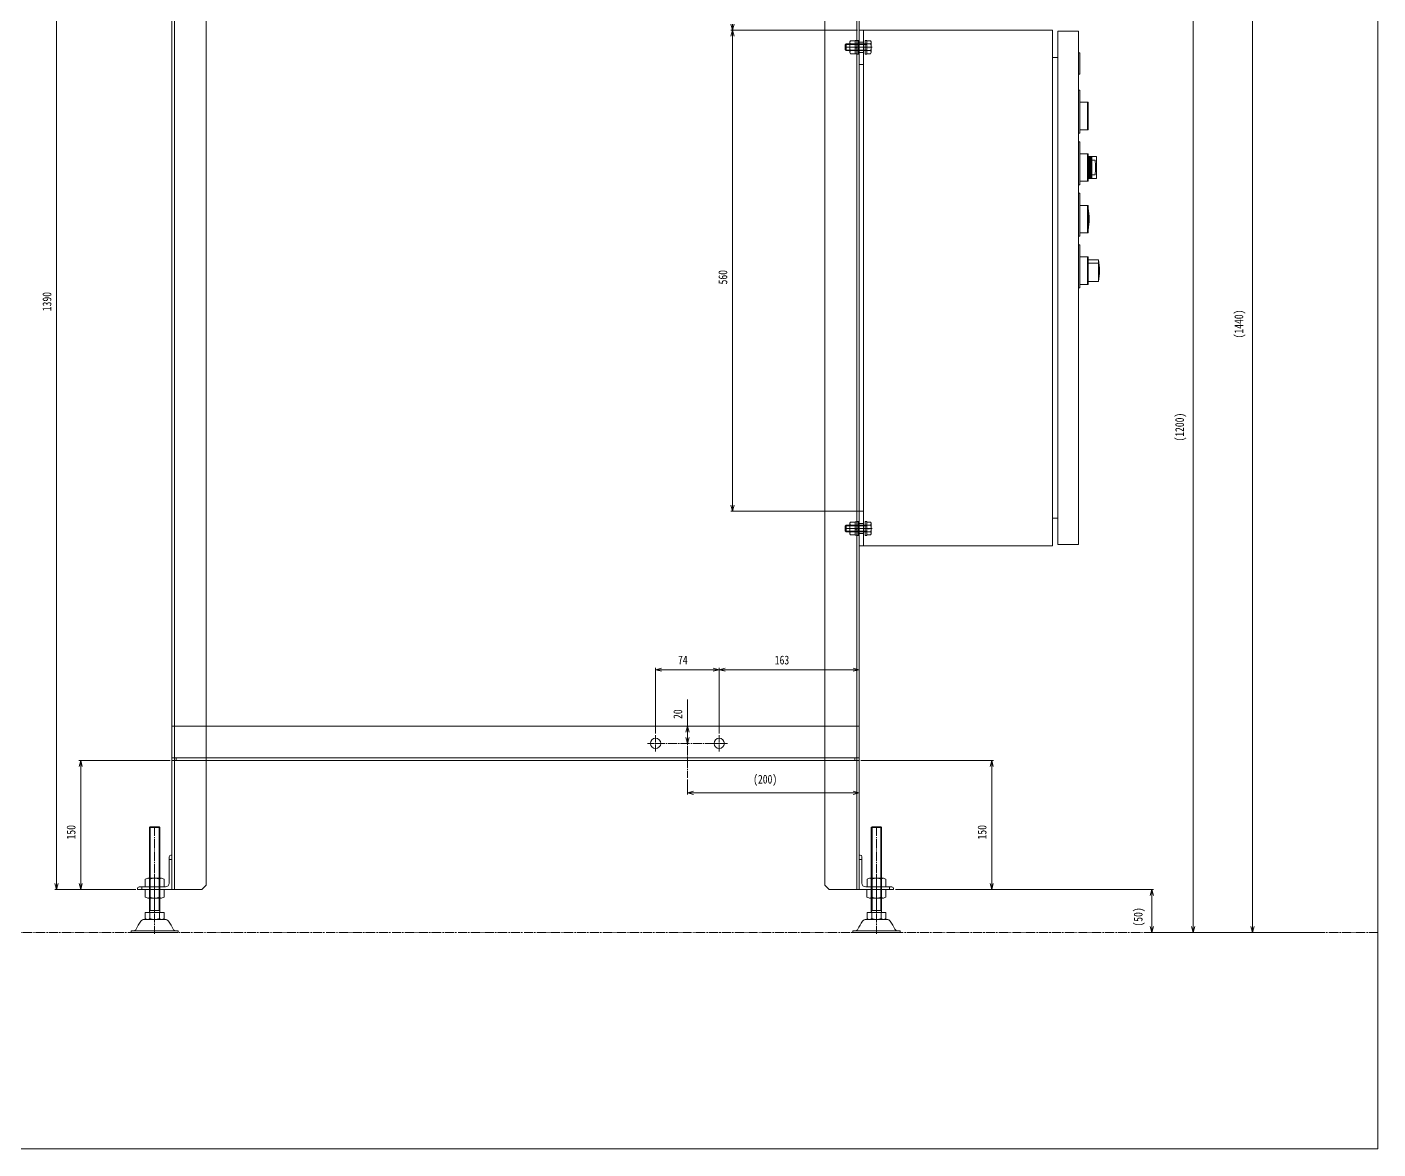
# Model space of a CAD drawing. Units: millimetres at full size. Extents: x -5218 to 5218, y -4308 to 3712.
# Drawn here: x -4381 to -2809, y -3712 to -2407 of the extents above; entities that cross this region are included whole.
import ezdxf
from ezdxf.enums import TextEntityAlignment as Align

# ---------------------------------------------------------------- set-up
doc = ezdxf.new("R2010")
doc.units = ezdxf.units.MM
doc.header["$LTSCALE"] = 1.2
doc.linetypes.add('CHAIN2', pattern=[12, 9, -1, 1, -1])
doc.linetypes.add('DOUBLE_CHAIN2', pattern=[12.8, 9, -1, 0.6, -0.6, 0.6, -1])
for name, color, linetype, lineweight in [('0-0_Defpoints', 3, 'Continuous', 9), ('0-1_01_外形線', 134, 'Continuous', 9), ('0-2_03_かくれ線', 5, 'Continuous', 9), ('0-3_04_中心線', 4, 'CHAIN2', 9), ('0-4_02_細線', 6, 'Continuous', 9), ('0-6_05_仮想線', 7, 'DOUBLE_CHAIN2', 9), ('0-C_07_寸法線', 3, 'Continuous', 9)]:
    doc.layers.add(name, color=color, linetype=linetype, lineweight=lineweight)
doc.styles.add('ＭＳ ゴシック', font='')
doc.styles.get('ＭＳ ゴシック').set_extended_font_data('MS Gothic')

# ---------------------------------------------------------------- blocks, each defined once
blk = doc.blocks.new('U205')
at = {"layer": '0-3_04_中心線'}
for p, q in [((-9.5, 0), (-1.2, 0)), ((0, 1.2), (0, 9.5)), ((1.2, 0), (9.5, 0)), ((0, -9.5), (0, -1.2))]:
    blk.add_line(p, q, dxfattribs=at)
at = {"layer": '0-3_04_中心線', "linetype": 'Continuous'}
for p, q in [((-0.6, 0), (0.6, 0)), ((0, -0.6), (0, 0.6))]:
    blk.add_line(p, q, dxfattribs=at)
blk = doc.blocks.new('U206')
at = {"layer": '0-3_04_中心線'}
for p, q in [((-9.5, 0), (-1.2, 0)), ((0, 1.2), (0, 9.5)), ((1.2, 0), (9.5, 0)), ((0, -9.5), (0, -1.2))]:
    blk.add_line(p, q, dxfattribs=at)
at = {"layer": '0-3_04_中心線', "linetype": 'Continuous'}
for p, q in [((-0.6, 0), (0.6, 0)), ((0, -0.6), (0, 0.6))]:
    blk.add_line(p, q, dxfattribs=at)
blk = doc.blocks.new('_Open30')
at = {"layer": '0-C_07_寸法線'}
blk.add_line((0, 0), (-1, 0), dxfattribs=at)
blk.add_lwpolyline([(-1, 0.2679), (0, 0), (-1, -0.2679)], dxfattribs=at)

msp = doc.modelspace()

# ---------------------------------------------------------------- linework, layer by layer
at = {"layer": '0-0_Defpoints'}
msp.add_lwpolyline([(-2808.917, -352.378), (-2808.917, -3712.287), (-5168.518, -3712.287), (-5168.518, -352.378)], close=True, dxfattribs=at)
at = {"layer": '0-1_01_外形線'}
for p, q in [((-3407.584, -2410.308), (-3407.584, -3010.307)), ((-3407.584, -2410.308), (-3187.584, -2410.308)), ((-3187.584, -2410.308), (-3187.584, -3010.307)), ((-3181.584, -2411.808), (-3181.584, -3008.807)), ((-3181.584, -2411.808), (-3157.584, -2411.808)), ((-3157.584, -2411.808), (-3157.584, -3008.807)), ((-3187.584, -2442.308), (-3181.584, -2442.308)), ((-3157.584, -2461.808), (-3156.084, -2461.808)), ((-3156.084, -2494.308), (-3146.084, -2494.308)), ((-3147.084, -2494.308), (-3147.084, -2526.307)), ((-3146.084, -2494.308), (-3146.084, -2526.307)), ((-3157.584, -2530.307), (-3156.084, -2530.307)), ((-3156.084, -2526.307), (-3146.084, -2526.307)), ((-3156.084, -2554.307), (-3146.084, -2554.307)), ((-3147.084, -2554.307), (-3147.084, -2586.307)), ((-3146.084, -2554.307), (-3146.084, -2586.307)), ((-3146.084, -2557.62), (-3136.578, -2557.62)), ((-3145.084, -2557.62), (-3145.084, -2582.995)), ((-3144.084, -2557.62), (-3144.084, -2582.995)), ((-3143.084, -2557.62), (-3143.084, -2582.995)), ((-3142.084, -2557.62), (-3142.084, -2582.995)), ((-3141.584, -2561.635), (-3138.122, -2561.635)), ((-3136.578, -2557.62), (-3136.578, -2582.995)), ((-3157.584, -2590.307), (-3156.084, -2590.307)), ((-3156.084, -2586.307), (-3146.084, -2586.307)), ((-3146.084, -2582.995), (-3136.578, -2582.995)), ((-3141.584, -2578.98), (-3138.122, -2578.98)), ((-3156.084, -2614.307), (-3146.084, -2614.307)), ((-3147.084, -2614.307), (-3147.084, -2646.307)), ((-3146.084, -2614.307), (-3146.084, -2646.307)), ((-3157.584, -2650.307), (-3156.084, -2650.307)), ((-3156.084, -2646.307), (-3146.084, -2646.307)), ((-3156.084, -2674.307), (-3146.084, -2674.307)), ((-3147.084, -2674.307), (-3147.084, -2706.307)), ((-3146.084, -2674.307), (-3146.084, -2706.307)), ((-3146.084, -2677.619), (-3134.084, -2677.619)), ((-3146.084, -2681.634), (-3134.084, -2681.634)), ((-3134.084, -2677.619), (-3134.084, -2702.995)), ((-3146.084, -2702.995), (-3134.084, -2702.995)), ((-3157.584, -2710.307), (-3156.084, -2710.307)), ((-3156.084, -2706.307), (-3146.084, -2706.307)), ((-3187.584, -2978.307), (-3181.584, -2978.307)), ((-3407.584, -3010.307), (-3187.584, -3010.307)), ((-3181.584, -3008.807), (-3157.584, -3008.807)), ((-4212.583, -3257.311), (-3412.584, -3257.311)), ((-4207.583, -3257.311), (-4207.583, -3260.311)), ((-3417.584, -3257.311), (-3417.584, -3260.311)), ((-4237.636, -3337.312), (-4238.583, -3338.259)), ((-4226.583, -3338.259), (-4238.583, -3338.259)), ((-4238.583, -3338.259), (-4238.583, -3397.311)), ((-4227.53, -3337.312), (-4237.636, -3337.312)), ((-4226.583, -3338.259), (-4227.53, -3337.312)), ((-4226.583, -3338.259), (-4226.583, -3397.311)), ((-3397.637, -3337.312), (-3398.584, -3338.259)), ((-3386.584, -3338.259), (-3398.584, -3338.259)), ((-3398.584, -3338.259), (-3398.584, -3397.311)), ((-3387.531, -3337.312), (-3397.637, -3337.312)), ((-3386.584, -3338.259), (-3387.531, -3337.312)), ((-3386.584, -3338.259), (-3386.584, -3397.311)), ((-4215.583, -3372.311), (-4215.583, -3402.811)), ((-4212.583, -3375.311), (-4215.583, -3375.311)), ((-4212.583, -3370.311), (-4213.583, -3370.311)), ((-3412.584, -3370.311), (-3411.584, -3370.311)), ((-3412.584, -3375.311), (-3409.584, -3375.311)), ((-3409.584, -3372.311), (-3409.584, -3402.811)), ((-4220.083, -3407.311), (-4250.583, -3407.311)), ((-4247.583, -3410.311), (-4247.583, -3407.311)), ((-4243.584, -3410.311), (-4243.584, -3419.211)), ((-4243.584, -3410.311), (-4221.584, -3410.311)), ((-4243.583, -3398.411), (-4242.526, -3397.801)), ((-4243.583, -3407.311), (-4243.583, -3398.411)), ((-4243.583, -3407.311), (-4221.583, -3407.311)), ((-4240.698, -3397.311), (-4224.468, -3397.311)), ((-4238.084, -3410.311), (-4238.084, -3419.211)), ((-4238.083, -3407.311), (-4238.083, -3398.411)), ((-4227.084, -3410.311), (-4227.084, -3419.211)), ((-4227.083, -3407.311), (-4227.083, -3398.411)), ((-3405.084, -3407.311), (-3374.584, -3407.311)), ((-3403.585, -3410.311), (-3403.585, -3419.211)), ((-3403.585, -3410.311), (-3381.585, -3410.311)), ((-3403.584, -3398.411), (-3402.527, -3397.801)), ((-3403.584, -3407.311), (-3403.584, -3398.411)), ((-3403.584, -3407.311), (-3381.584, -3407.311)), ((-3400.698, -3397.311), (-3384.469, -3397.311)), ((-3398.085, -3410.311), (-3398.085, -3419.211)), ((-3398.084, -3407.311), (-3398.084, -3398.411)), ((-3387.085, -3410.311), (-3387.085, -3419.211)), ((-3387.084, -3407.311), (-3387.084, -3398.411)), ((-3377.584, -3410.311), (-3377.584, -3407.311)), ((-4243.584, -3419.211), (-4242.527, -3419.82)), ((-4240.698, -3420.311), (-4224.469, -3420.311)), ((-4238.583, -3420.311), (-4238.583, -3434.812)), ((-4226.583, -3420.311), (-4226.583, -3434.812)), ((-3403.585, -3419.211), (-3402.528, -3419.82)), ((-3400.699, -3420.311), (-3384.47, -3420.311)), ((-3398.584, -3420.311), (-3398.584, -3434.812)), ((-3386.584, -3420.311), (-3386.584, -3434.812)), ((-4221.583, -3437.312), (-4243.583, -3437.312)), ((-4243.583, -3437.312), (-4243.583, -3444.212)), ((-4238.583, -3434.812), (-4238.583, -3436.812)), ((-4238.083, -3437.312), (-4238.083, -3444.212)), ((-4237.636, -3434.812), (-4232.583, -3434.812)), ((-4227.53, -3434.812), (-4232.583, -3434.812)), ((-4227.083, -3437.312), (-4227.083, -3444.212)), ((-4226.583, -3436.812), (-4226.583, -3434.812)), ((-4221.583, -3444.212), (-4221.583, -3437.312)), ((-3381.584, -3437.312), (-3403.584, -3437.312)), ((-3403.584, -3437.312), (-3403.584, -3444.212)), ((-3398.584, -3434.812), (-3398.584, -3436.812)), ((-3398.084, -3437.312), (-3398.084, -3444.212)), ((-3397.637, -3434.812), (-3392.584, -3434.812)), ((-3387.531, -3434.812), (-3392.584, -3434.812)), ((-3387.084, -3437.312), (-3387.084, -3444.212)), ((-3386.584, -3436.812), (-3386.584, -3434.812)), ((-3381.584, -3444.212), (-3381.584, -3437.312)), ((-4260.083, -3458.31), (-4260.083, -3460.31)), ((-4260.083, -3458.31), (-4205.083, -3458.31)), ((-4244.658, -3445.312), (-4232.583, -3445.312)), ((-4243.583, -3444.212), (-4242.526, -3444.822)), ((-4224.468, -3445.312), (-4240.363, -3445.297)), ((-4220.508, -3445.312), (-4232.583, -3445.312)), ((-4222.639, -3444.822), (-4221.583, -3444.212)), ((-4205.083, -3458.31), (-4205.083, -3460.31)), ((-3420.084, -3458.31), (-3420.084, -3460.31)), ((-3420.084, -3458.31), (-3365.084, -3458.31)), ((-3404.659, -3445.312), (-3392.584, -3445.312)), ((-3403.584, -3444.212), (-3402.527, -3444.822)), ((-3384.469, -3445.312), (-3400.364, -3445.297)), ((-3380.509, -3445.312), (-3392.584, -3445.312)), ((-3382.64, -3444.822), (-3381.584, -3444.212)), ((-3365.084, -3458.31), (-3365.084, -3460.31)), ((-4260.083, -3460.31), (-4205.083, -3460.31)), ((-3420.084, -3460.31), (-3365.084, -3460.31))]:
    msp.add_line(p, q, dxfattribs=at)
for points in [[(-4172.583, -3220.311), (-4172.583, -2060.312), (-4212.583, -2060.312), (-4212.583, -3220.311)], [(-3452.584, -3220.311), (-3452.584, -2060.312), (-3412.584, -2060.312), (-3412.584, -3220.311)], [(-3157.584, -2436.808), (-3156.084, -2436.808), (-3156.084, -2461.808)], [(-3157.584, -2480.308), (-3156.084, -2480.308), (-3156.084, -2530.307)], [(-3157.584, -2540.307), (-3156.084, -2540.307), (-3156.084, -2590.307)], [(-3157.584, -2600.307), (-3156.084, -2600.307), (-3156.084, -2650.307)], [(-3157.584, -2660.307), (-3156.084, -2660.307), (-3156.084, -2710.307)], [(-4172.583, -3260.311), (-4172.583, -3405.311), (-4177.583, -3410.311), (-4212.583, -3410.311), (-4212.583, -3260.311)], [(-3452.584, -3260.311), (-3452.584, -3405.311), (-3447.584, -3410.311), (-3412.584, -3410.311), (-3412.584, -3260.311)], [(-4252.583, -3409.311), (-4252.583, -3410.311), (-4212.583, -3410.311), (-4212.583, -3370.311)], [(-3372.584, -3409.311), (-3372.584, -3410.311), (-3412.584, -3410.311), (-3412.584, -3370.311)], [(-4222.64, -3419.82), (-4221.584, -3419.211), (-4221.584, -3410.311)], [(-4222.639, -3397.801), (-4221.583, -3398.411), (-4221.583, -3407.311)], [(-3382.641, -3419.82), (-3381.585, -3419.211), (-3381.585, -3410.311)], [(-3382.64, -3397.801), (-3381.584, -3398.411), (-3381.584, -3407.311)]]:
    msp.add_lwpolyline(points, dxfattribs=at)
for points in [[(-3407.584, -2450.308), (-3407.584, -2410.308), (-3412.584, -2410.308), (-3412.584, -2450.308)], [(-3407.584, -3010.307), (-3407.584, -2970.307), (-3412.584, -2970.307), (-3412.584, -3010.307)], [(-4212.583, -3260.311), (-3412.584, -3260.311), (-3412.584, -3220.311), (-4212.583, -3220.311)]]:
    msp.add_lwpolyline(points, close=True, dxfattribs=at)
for centre in [(-3649.584, -3240.311), (-3575.584, -3240.311)]:
    msp.add_circle(centre, 6, dxfattribs=at)
for centre, radius, start, end in [((-3218.649, -2570.307), 80.992, 353.85278, 6.14722), ((-3226.076, -2630.307), 80.992, 350.98711, 9.01289), ((-3214.076, -2690.307), 80.992, 350.98711, 9.01289), ((-4213.583, -3372.311), 2, 90, 180), ((-3411.584, -3372.311), 2, 0, 90), ((-4250.583, -3409.311), 2, 90, 180), ((-4240.698, -3400.968), 3.658, 44.36719, 120), ((-4232.583, -3411.611), 14.3, 67.38013, 112.61986), ((-4224.468, -3400.968), 3.658, 60, 135.63282), ((-4220.083, -3402.811), 4.5, 270, 0), ((-3405.084, -3402.811), 4.5, 180, 270), ((-3400.698, -3400.968), 3.658, 44.36719, 120), ((-3392.584, -3411.611), 14.3, 67.38013, 112.61986), ((-3384.469, -3400.968), 3.658, 60, 135.63282), ((-3374.584, -3409.311), 2, 0, 90), ((-4240.698, -3416.653), 3.658, 240, 315.63281), ((-4232.584, -3406.011), 14.3, 247.38014, 292.61987), ((-4224.469, -3416.653), 3.658, 224.36718, 300), ((-3400.699, -3416.653), 3.658, 240, 315.63281), ((-3392.585, -3406.011), 14.3, 247.38014, 292.61987), ((-3384.47, -3416.653), 3.658, 224.36718, 300), ((-4239.083, -3436.812), 0.5, 270, 0), ((-4226.083, -3436.812), 0.5, 180, 270), ((-3399.084, -3436.812), 0.5, 270, 0), ((-3386.084, -3436.812), 0.5, 180, 270), ((-4256.855, -3455.312), 3, 270, 335.56093), ((-4208.604, -3477.239), 50, 143.2455, 155.56093), ((-4244.658, -3450.312), 5, 90, 143.2455), ((-4240.698, -3441.654), 3.658, 240, 315.63281), ((-4232.583, -3431.012), 14.3, 247.38014, 292.61987), ((-4224.468, -3441.654), 3.658, 224.36718, 300), ((-4220.508, -3450.312), 5, 36.7545, 90), ((-4256.562, -3477.239), 50, 24.43907, 36.7545), ((-4208.311, -3455.312), 3, 204.43907, 270), ((-3416.856, -3455.312), 3, 270, 335.56093), ((-3368.605, -3477.239), 50, 143.2455, 155.56093), ((-3404.659, -3450.312), 5, 90, 143.2455), ((-3400.698, -3441.654), 3.658, 240, 315.63281), ((-3392.584, -3431.012), 14.3, 247.38014, 292.61987), ((-3384.469, -3441.654), 3.658, 224.36718, 300), ((-3380.509, -3450.312), 5, 36.7545, 90), ((-3416.563, -3477.239), 50, 24.43907, 36.7545), ((-3368.312, -3455.312), 3, 204.43907, 270)]:
    msp.add_arc(centre, radius, start, end, dxfattribs=at)
at = {"layer": '0-2_03_かくれ線'}
for p, q in [((-4209.583, -2060.312), (-4209.583, -3410.311)), ((-3415.584, -2060.312), (-3415.584, -3410.311)), ((-3428.663, -2427.208), (-3428.963, -2427.508)), ((-3428.963, -2433.108), (-3428.963, -2427.508)), ((-3398.663, -2430.308), (-3428.963, -2430.308)), ((-3428.663, -2433.408), (-3428.963, -2433.108)), ((-3427.763, -2426.308), (-3428.663, -2427.208)), ((-3427.763, -2434.308), (-3428.663, -2433.408)), ((-3423.663, -2427.058), (-3428.513, -2427.058)), ((-3423.663, -2433.558), (-3428.513, -2433.558)), ((-3427.763, -2434.308), (-3427.763, -2426.308)), ((-3423.663, -2426.308), (-3427.763, -2426.308)), ((-3423.663, -2434.308), (-3427.763, -2434.308)), ((-3423.663, -2424.058), (-3423.663, -2436.558)), ((-3403.963, -2426.308), (-3423.663, -2426.308)), ((-3403.963, -2427.058), (-3423.663, -2427.058)), ((-3403.963, -2433.558), (-3423.663, -2433.558)), ((-3403.963, -2434.308), (-3423.663, -2434.308)), ((-3417.163, -2426.555), (-3422.938, -2426.555)), ((-3417.163, -2434.06), (-3422.938, -2434.06)), ((-3417.163, -2422.608), (-3417.163, -2430.636)), ((-3415.163, -2422.608), (-3417.163, -2422.608)), ((-3417.163, -2422.802), (-3417.163, -2437.813)), ((-3415.163, -2429.908), (-3417.163, -2430.636)), ((-3415.163, -2430.708), (-3417.163, -2431.436)), ((-3417.163, -2431.436), (-3417.163, -2438.008)), ((-3415.163, -2438.308), (-3415.163, -2422.308)), ((-3415.163, -2422.308), (-3413.563, -2422.308)), ((-3415.163, -2422.608), (-3415.163, -2429.908)), ((-3415.163, -2430.708), (-3415.163, -2438.008)), ((-3413.563, -2422.308), (-3413.563, -2438.308)), ((-3412.584, -2424.308), (-3407.584, -2424.308)), ((-3412.584, -2436.308), (-3407.584, -2436.308)), ((-3405.563, -2438.308), (-3405.563, -2422.308)), ((-3405.563, -2422.308), (-3403.963, -2422.308)), ((-3403.963, -2422.308), (-3403.963, -2438.308)), ((-3403.963, -2422.802), (-3403.963, -2437.813)), ((-3403.963, -2422.802), (-3399.359, -2422.802)), ((-3403.963, -2426.555), (-3399.359, -2426.555)), ((-3403.963, -2434.06), (-3399.359, -2434.06)), ((-3399.359, -2422.802), (-3398.663, -2424.008)), ((-3399.359, -2437.813), (-3398.663, -2436.608)), ((-3398.663, -2436.608), (-3398.663, -2424.008)), ((-3417.163, -2438.008), (-3415.163, -2438.008)), ((-3415.163, -2438.308), (-3413.563, -2438.308)), ((-3405.563, -2438.308), (-3403.963, -2438.308)), ((-3403.963, -2437.813), (-3399.359, -2437.813)), ((-3428.663, -2987.207), (-3428.963, -2987.507)), ((-3427.763, -2986.307), (-3428.663, -2987.207)), ((-3423.663, -2987.057), (-3428.513, -2987.057)), ((-3427.763, -2994.307), (-3427.763, -2986.307)), ((-3423.663, -2986.307), (-3427.763, -2986.307)), ((-3423.663, -2984.057), (-3423.663, -2996.557)), ((-3403.963, -2986.307), (-3423.663, -2986.307)), ((-3403.963, -2987.057), (-3423.663, -2987.057)), ((-3417.163, -2986.554), (-3422.938, -2986.554)), ((-3417.163, -2982.607), (-3417.163, -2990.635)), ((-3415.163, -2982.607), (-3417.163, -2982.607)), ((-3417.163, -2982.801), (-3417.163, -2997.813)), ((-3415.163, -2998.307), (-3415.163, -2982.307)), ((-3415.163, -2982.307), (-3413.563, -2982.307)), ((-3415.163, -2982.607), (-3415.163, -2989.907)), ((-3413.563, -2982.307), (-3413.563, -2998.307)), ((-3412.584, -2984.307), (-3407.584, -2984.307)), ((-3405.563, -2998.307), (-3405.563, -2982.307)), ((-3405.563, -2982.307), (-3403.963, -2982.307)), ((-3403.963, -2982.307), (-3403.963, -2998.307)), ((-3403.963, -2982.801), (-3403.963, -2997.813)), ((-3403.963, -2982.801), (-3399.359, -2982.801)), ((-3403.963, -2986.554), (-3399.359, -2986.554)), ((-3399.359, -2982.801), (-3398.663, -2984.007)), ((-3398.663, -2996.607), (-3398.663, -2984.007)), ((-3428.963, -2993.107), (-3428.963, -2987.507)), ((-3398.663, -2990.307), (-3428.963, -2990.307)), ((-3428.663, -2993.407), (-3428.963, -2993.107)), ((-3427.763, -2994.307), (-3428.663, -2993.407)), ((-3423.663, -2993.557), (-3428.513, -2993.557)), ((-3423.663, -2994.307), (-3427.763, -2994.307)), ((-3403.963, -2993.557), (-3423.663, -2993.557)), ((-3403.963, -2994.307), (-3423.663, -2994.307)), ((-3417.163, -2994.06), (-3422.938, -2994.06)), ((-3415.163, -2989.907), (-3417.163, -2990.635)), ((-3415.163, -2990.707), (-3417.163, -2991.435)), ((-3417.163, -2991.435), (-3417.163, -2998.007)), ((-3417.163, -2998.007), (-3415.163, -2998.007)), ((-3415.163, -2990.707), (-3415.163, -2998.007)), ((-3415.163, -2998.307), (-3413.563, -2998.307)), ((-3412.584, -2996.307), (-3407.584, -2996.307)), ((-3405.563, -2998.307), (-3403.963, -2998.307)), ((-3403.963, -2994.06), (-3399.359, -2994.06)), ((-3403.963, -2997.813), (-3399.359, -2997.813)), ((-3399.359, -2997.813), (-3398.663, -2996.607)), ((-4212.583, -3220.311), (-4212.583, -3260.311)), ((-4172.583, -3220.311), (-4172.583, -3260.311)), ((-3452.584, -3220.311), (-3452.584, -3260.311)), ((-3412.584, -3220.311), (-3412.584, -3260.311)), ((-4238.583, -3420.311), (-4238.583, -3397.311)), ((-4238.583, -3407.311), (-4238.583, -3410.311)), ((-4237.636, -3420.311), (-4237.636, -3397.311)), ((-4227.53, -3420.311), (-4227.53, -3397.311)), ((-4226.583, -3420.311), (-4226.583, -3397.311)), ((-4226.583, -3407.311), (-4226.583, -3410.311)), ((-3398.584, -3420.311), (-3398.584, -3397.311)), ((-3398.584, -3407.311), (-3398.584, -3410.311)), ((-3397.637, -3420.311), (-3397.637, -3397.311)), ((-3387.531, -3420.311), (-3387.531, -3397.311)), ((-3386.584, -3420.311), (-3386.584, -3397.311)), ((-3386.584, -3407.311), (-3386.584, -3410.311))]:
    msp.add_line(p, q, dxfattribs=at)
for points in [[(-3417.163, -2422.802), (-3422.938, -2422.802), (-3423.663, -2424.058)], [(-3417.163, -2437.813), (-3422.938, -2437.813), (-3423.663, -2436.558)], [(-3417.163, -2982.801), (-3422.938, -2982.801), (-3423.663, -2984.057)], [(-3417.163, -2997.813), (-3422.938, -2997.813), (-3423.663, -2996.557)]]:
    msp.add_lwpolyline(points, dxfattribs=at)
for centre, radius, start, end in [((-3413.587, -2430.308), 10.076, 158.13461, 201.86539), ((-3419.688, -2424.678), 3.753, 150.00001, 209.99999), ((-3419.688, -2435.937), 3.753, 150.00001, 209.99999), ((-3402.609, -2424.678), 3.753, 330.00001, 29.99999), ((-3409.128, -2430.308), 10.465, 338.98558, 21.01442), ((-3402.609, -2435.937), 3.753, 330.00001, 29.99999), ((-3413.587, -2990.307), 10.076, 158.13461, 201.86539), ((-3419.688, -2984.678), 3.753, 150.00001, 209.99999), ((-3402.609, -2984.678), 3.753, 330.00001, 29.99999), ((-3409.128, -2990.307), 10.465, 338.98558, 21.01442), ((-3419.688, -2995.936), 3.753, 150.00001, 209.99999), ((-3402.609, -2995.936), 3.753, 330.00001, 29.99999)]:
    msp.add_arc(centre, radius, start, end, dxfattribs=at)
at = {"layer": '0-3_04_中心線'}
for p, q in [((-3422.584, -2430.308), (-3397.584, -2430.308)), ((-3422.584, -2990.307), (-3397.584, -2990.307)), ((-3612.584, -3200.311), (-3612.584, -3280.311)), ((-3649.584, -3240.311), (-3575.584, -3240.311)), ((-4232.583, -3337.312), (-4232.583, -3462.104)), ((-3392.584, -3337.312), (-3392.584, -3462.104)), ((-4232.583, -3393.811), (-4232.583, -3423.811)), ((-3392.584, -3393.811), (-3392.584, -3423.811))]:
    msp.add_line(p, q, dxfattribs=at)
at = {"layer": '0-4_02_細線'}
for p, q in [((-4237.636, -3397.311), (-4237.636, -3337.312)), ((-4227.53, -3397.311), (-4227.53, -3337.312)), ((-3397.637, -3397.311), (-3397.637, -3337.312)), ((-3387.531, -3397.311), (-3387.531, -3337.312)), ((-4237.636, -3434.812), (-4237.636, -3420.311)), ((-4227.53, -3434.812), (-4227.53, -3420.311)), ((-3397.637, -3434.812), (-3397.637, -3420.311)), ((-3387.531, -3434.812), (-3387.531, -3420.311)), ((-4237.636, -3434.812), (-4238.583, -3436.457)), ((-4227.53, -3434.812), (-4226.583, -3436.457)), ((-3397.637, -3434.812), (-3398.584, -3436.457)), ((-3387.531, -3434.812), (-3386.584, -3436.457))]:
    msp.add_line(p, q, dxfattribs=at)
at = {"layer": '0-6_05_仮想線'}
msp.add_line((-2808.917, -3460.31), (-5168.518, -3460.31), dxfattribs=at)
at = {"layer": '0-C_07_寸法線'}
for p, q in [((-4346.75, -2027.312), (-4346.75, -3403.311)), ((-3414.584, -2410.308), (-3562.161, -2410.308)), ((-3414.584, -2410.308), (-3562.161, -2410.308)), ((-3560.161, -2417.308), (-3560.161, -2963.307)), ((-3409.584, -2970.307), (-3562.161, -2970.307)), ((-3649.584, -3228.811), (-3649.584, -3152.587)), ((-3642.584, -3154.587), (-3582.584, -3154.587)), ((-3575.584, -3228.811), (-3575.584, -3152.587)), ((-3575.584, -3228.811), (-3575.584, -3152.587)), ((-3568.584, -3154.587), (-3419.584, -3154.587)), ((-3412.584, -3218.311), (-3412.584, -3152.587)), ((-3612.584, -3220.311), (-3612.584, -3189.177)), ((-3610.658, -3220.311), (-3610.584, -3220.311)), ((-3612.584, -3233.311), (-3612.584, -3227.311)), ((-4214.583, -3260.311), (-4320.684, -3260.311)), ((-4318.684, -3267.311), (-4318.684, -3403.311)), ((-3410.584, -3260.311), (-3256.491, -3260.311)), ((-3258.491, -3267.311), (-3258.491, -3403.311)), ((-4254.583, -3410.311), (-4348.75, -3410.311)), ((-4254.583, -3410.311), (-4320.684, -3410.311)), ((-3370.584, -3410.311), (-3256.491, -3410.311))]:
    msp.add_line(p, q, dxfattribs=at)
at = {"layer": '0-C_07_寸法線', "color": 2}
for p, q in [((-2955.032, -2027.312), (-2955.032, -3453.31)), ((-3023.936, -2267.312), (-3023.936, -3453.31)), ((-3612.584, -3282.311), (-3612.584, -3299.866)), ((-3605.584, -3297.866), (-3419.584, -3297.866)), ((-3412.584, -3324.928), (-3412.584, -3295.866)), ((-3370.584, -3410.311), (-3070.181, -3410.311)), ((-3072.181, -3417.311), (-3072.181, -3453.31)), ((-2879.531, -3460.31), (-3074.181, -3460.31)), ((-2879.531, -3460.31), (-3025.936, -3460.31)), ((-2879.531, -3460.31), (-2957.032, -3460.31))]:
    msp.add_line(p, q, dxfattribs=at)

# ---------------------------------------------------------------- block references
at = {"layer": '0-3_04_中心線'}
for name, p in [('U206', (-3649.584, -3240.311)), ('U205', (-3575.584, -3240.311))]:
    msp.add_blockref(name, p, dxfattribs=at)
at = {"layer": '0-C_07_寸法線', "xscale": 7, "yscale": 7}
for p, rotation in [((-3560.161, -2410.308), 270), ((-3560.161, -2410.308), 90), ((-3560.161, -2970.307), 270), ((-3649.584, -3154.587), 180), ((-3575.584, -3154.587), 180), ((-3612.584, -3220.311), 90), ((-3612.584, -3240.311), 270), ((-4318.684, -3260.311), 90), ((-3258.491, -3260.311), 90), ((-3612.584, -3297.866), 180), ((-4346.75, -3410.311), 270), ((-4318.684, -3410.311), 270), ((-3258.491, -3410.311), 270), ((-3072.181, -3410.311), 90), ((-3072.181, -3460.31), 270), ((-3023.936, -3460.31), 270), ((-2955.032, -3460.31), 270)]:
    msp.add_blockref('_Open30', p, dxfattribs=dict(at, rotation=rotation))
for p in [(-3575.584, -3154.587), (-3412.584, -3154.587), (-3412.584, -3297.866)]:
    msp.add_blockref('_Open30', p, dxfattribs=at)

# ---------------------------------------------------------------- texts
at = {"layer": '0-2_03_かくれ線', "style": 'ＭＳ ゴシック'}
for p in [(-3400.139, -2430.988), (-3400.139, -2990.987)]:
    msp.add_text('M8-25', height=0.7331, rotation=180, dxfattribs=at).set_placement(p, align=Align.BOTTOM_LEFT)
at = {"layer": '0-C_07_寸法線', "color": 134, "style": 'ＭＳ ゴシック', "width": 0.8}
for s, p in [('560', (-3563.161, -2706.307)), ('1390', (-4349.75, -2737.445)), ('20', (-3615.584, -3211.911)), ('150', (-4321.684, -3352.111)), ('150', (-3261.491, -3352.111))]:
    msp.add_text(s, height=10.26, rotation=90, dxfattribs=at).set_placement(p, align=Align.BOTTOM_LEFT)
at = {"layer": '0-C_07_寸法線', "color": 2, "style": 'ＭＳ ゴシック', "width": 0.8}
for s, p in [('(1440)', (-2962.699, -2769.111)), ('(1200)', (-3031.603, -2889.111)), ('(50)', (-3079.847, -3453.444))]:
    msp.add_text(s, height=10.26, rotation=90, dxfattribs=at).set_placement(p, align=Align.BOTTOM_LEFT)
at = {"layer": '0-C_07_寸法線', "color": 134, "style": 'ＭＳ ゴシック', "width": 0.8}
for s, p in [('74', (-3623.517, -3151.587)), ('163', (-3510.884, -3151.587))]:
    msp.add_text(s, height=10.26, dxfattribs=at).set_placement(p, align=Align.BOTTOM_LEFT)
at = {"layer": '0-C_07_寸法線', "color": 2, "style": 'ＭＳ ゴシック', "width": 0.8}
msp.add_text('(200)', height=10.26, dxfattribs=at).set_placement((-3536.05, -3290.2), align=Align.BOTTOM_LEFT)

doc.saveas('drawing.dxf')
